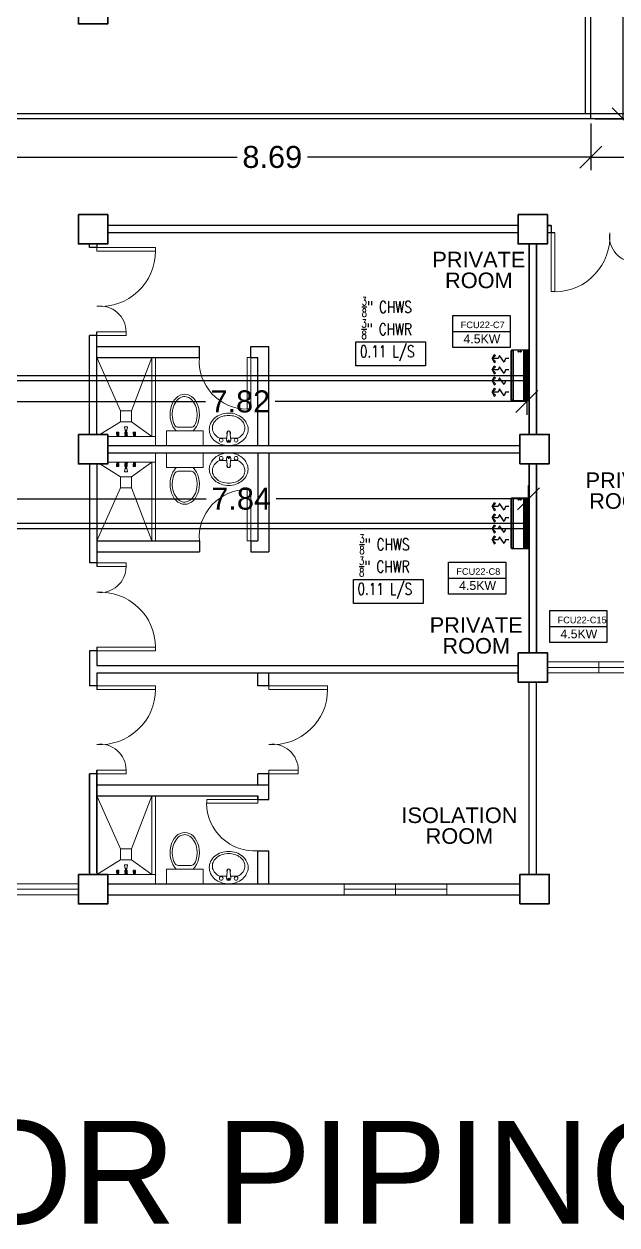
# Model space of a CAD drawing. Header units: millimetres. Extents: x 5 to 598, y 3 to 339.
# Drawn here: x 145.43 to 153.52, y 96.73 to 113.11 of the extents above; entities that cross this region are included whole.
import ezdxf

# ---------------------------------------------------------------- set-up
doc = ezdxf.new("R2010")
doc.units = ezdxf.units.MM
doc.header["$MEASUREMENT"] = 0
for name, color, linetype in [('AIR', 7, 'Continuous'), ('fcu line', 7, 'Continuous'), ('fcu return', 7, 'Continuous'), ('label', 7, 'Continuous'), ('Legends', 7, 'Continuous'), ('pipe label', 7, 'Continuous')]:
    doc.layers.add(name, color=color, linetype=linetype)
doc.styles.add('Arch-Dim', font='simplex.shx', dxfattribs={"width": 0.75})
doc.styles.get("Standard").update_dxf_attribs({"font": 'arial.ttf'})
doc.styles.add('SWISSLT175', font='swissl.ttf', dxfattribs={"height": 0.175})
doc.dimstyles.new('Copy of dimension', dxfattribs={"dimtxt": 0.3, "dimasz": 0.3, "dimexe": 0.18, "dimexo": 0.0625, "dimgap": 0.09, "dimtad": 0, "dimzin": 0, "dimdsep": 46, "dimtxsty": 'Standard', "dimblk": 'OBLIQUE', "dimcen": 0.09, "dimclrd": 256, "dimclre": 256, "dimclrt": 256, "dimadec": 0, "dimazin": 0, "dimtfac": 1, "dimtofl": 0, "dimtmove": 0, "dimatfit": 3, "dimldrblk": 'OBLIQUE', "dimfxl": 1, "dimtolj": 1, "dimtzin": 0, "dimarcsym": 0})

# ---------------------------------------------------------------- blocks, each defined once
blk = doc.blocks.new('CARRIER-S30-32 (FCD)')
at = {"layer": 'AIR'}
for p, q in [((0.825, -0.05), (-0.825, -0.05)), ((0.825, -0.075), (-0.825, -0.075)), ((0.825, -0.1), (-0.825, -0.1)), ((0.825, -0.125), (-0.825, -0.125)), ((0.825, -0.15), (-0.825, -0.15)), ((-0.6, -0.025), (-0.6, -0.175)), ((-0.4, -0.025), (-0.4, -0.175)), ((-0.2, -0.025), (-0.2, -0.175)), ((0, -0.025), (0, -0.175)), ((0.2, -0.025), (0.2, -0.175)), ((0.4, -0.025), (0.4, -0.175)), ((0.6, -0.025), (0.6, -0.175))]:
    blk.add_line(p, q, dxfattribs=at)
for points in [[(-0.8, -0.62), (0.8, -0.62, 0.414214), (0.85, -0.57), (0.85, 0), (-0.85, 0), (-0.85, -0.57, 0.414214)], [(-0.8, -0.595), (0.8, -0.595, 0.414214), (0.825, -0.57), (0.825, -0.525), (-0.825, -0.525), (-0.825, -0.57, 0.414214)]]:
    blk.add_lwpolyline(points, format="xyb", close=True, dxfattribs=at)
for points in [[(-0.825, -0.025), (0.825, -0.025), (0.825, -0.175), (-0.825, -0.175)], [(-0.664, -1.134), (-0.562, -1.239), (-0.697, -1.177)], [(-0.461, -1.134), (-0.562, -1.239), (-0.428, -1.177)], [(-0.289, -1.134), (-0.188, -1.239), (-0.322, -1.177)], [(-0.086, -1.134), (-0.188, -1.239), (-0.053, -1.177)], [(0.086, -1.134), (0.187, -1.239), (0.053, -1.177)], [(0.289, -1.134), (0.187, -1.239), (0.322, -1.177)], [(0.461, -1.134), (0.562, -1.239), (0.428, -1.177)], [(0.664, -1.134), (0.562, -1.239), (0.697, -1.177)]]:
    blk.add_lwpolyline(points, close=True, dxfattribs=at)
for points in [[(-0.562, -0.678), (-0.562, -0.794), (-0.44, -0.843), (-0.667, -0.996), (-0.562, -1.044), (-0.562, -1.239)], [(-0.188, -0.678), (-0.188, -0.794), (-0.065, -0.843), (-0.292, -0.996), (-0.188, -1.044), (-0.188, -1.239)], [(0.187, -0.678), (0.187, -0.794), (0.31, -0.843), (0.083, -0.996), (0.187, -1.044), (0.187, -1.239)], [(0.562, -0.678), (0.562, -0.794), (0.685, -0.843), (0.458, -0.996), (0.562, -1.044), (0.562, -1.239)]]:
    blk.add_lwpolyline(points, dxfattribs=at)
for centre in [(-0.8, -0.285), (-0.8, -0.36)]:
    blk.add_circle(centre, 0.0187, dxfattribs=at)
blk = doc.blocks.new('_Oblique')
at = {"color": 0, "linetype": 'ByBlock', "lineweight": -2}
blk.add_line((-0.5, -0.5), (0.5, 0.5), dxfattribs=at)
blk = doc.blocks.new('*D56')
at = {"layer": 'Defpoints', "color": 0, "transparency": 16777216}
for p in [(153.165, 111.814), (155.401, 111.814), (153.165, 111.294)]:
    blk.add_point(p, dxfattribs=at)
at = {"layer": 'Legends', "lineweight": -2, "transparency": 16777216}
for p, q in [((153.165, 111.751), (153.165, 111.114)), ((155.401, 111.751), (155.401, 111.114)), ((153.165, 111.294), (153.802, 111.294)), ((155.401, 111.294), (154.765, 111.294))]:
    blk.add_line(p, q, dxfattribs=at)
at = {"layer": 'Legends', "lineweight": -2, "transparency": 16777216, "xscale": 0.3, "yscale": 0.3, "zscale": 0.3, "rotation": 180}
blk.add_blockref('_Oblique', (153.165, 111.294), dxfattribs=at)
at = {"layer": 'Legends', "lineweight": -2, "transparency": 16777216, "xscale": 0.3, "yscale": 0.3, "zscale": 0.3}
blk.add_blockref('_Oblique', (155.401, 111.294), dxfattribs=at)
at = {"layer": 'Legends', "transparency": 16777216, "insert": (154.283, 111.294), "char_height": 0.3, "attachment_point": 5}
blk.add_mtext('\\A1;2.24', dxfattribs=at)
blk = doc.blocks.new('*D57')
at = {"layer": 'Defpoints', "color": 0, "transparency": 16777216}
for p in [(153.165, 116.673), (153.165, 111.814), (153.606, 111.814)]:
    blk.add_point(p, dxfattribs=at)
at = {"layer": 'Legends', "lineweight": -2, "transparency": 16777216}
for p, q in [((153.228, 116.673), (153.786, 116.673)), ((153.606, 116.673), (153.606, 114.729)), ((153.606, 111.814), (153.606, 113.758)), ((153.228, 111.814), (153.786, 111.814))]:
    blk.add_line(p, q, dxfattribs=at)
at = {"layer": 'Legends', "lineweight": -2, "transparency": 16777216, "xscale": 0.3, "yscale": 0.3, "zscale": 0.3}
for p, rotation in [((153.606, 116.673), 90), ((153.606, 111.814), 270)]:
    blk.add_blockref('_Oblique', p, dxfattribs=dict(at, rotation=rotation))
at = {"layer": 'Legends', "transparency": 16777216, "insert": (153.606, 114.243), "char_height": 0.3, "attachment_point": 5, "rotation": 90}
blk.add_mtext('\\A1;4.86', dxfattribs=at)
blk = doc.blocks.new('*D64')
at = {"layer": 'Defpoints', "color": 0, "transparency": 16777216}
for p in [(144.475, 111.814), (153.165, 111.814), (144.475, 111.294)]:
    blk.add_point(p, dxfattribs=at)
at = {"layer": 'Legends', "lineweight": -2, "transparency": 16777216}
for p, q in [((144.475, 111.751), (144.475, 111.114)), ((153.165, 111.751), (153.165, 111.114)), ((144.475, 111.294), (148.34, 111.294)), ((153.165, 111.294), (149.3, 111.294))]:
    blk.add_line(p, q, dxfattribs=at)
at = {"layer": 'Legends', "lineweight": -2, "transparency": 16777216, "xscale": 0.3, "yscale": 0.3, "zscale": 0.3, "rotation": 180}
blk.add_blockref('_Oblique', (144.475, 111.294), dxfattribs=at)
at = {"layer": 'Legends', "lineweight": -2, "transparency": 16777216, "xscale": 0.3, "yscale": 0.3, "zscale": 0.3}
blk.add_blockref('_Oblique', (153.165, 111.294), dxfattribs=at)
at = {"layer": 'Legends', "transparency": 16777216, "insert": (148.82, 111.294), "char_height": 0.3, "attachment_point": 5}
blk.add_mtext('\\A1;8.69', dxfattribs=at)
blk = doc.blocks.new('*D67')
at = {"layer": 'Defpoints', "color": 0, "transparency": 16777216}
for p in [(144.475, 108.317), (152.294, 108.317), (144.475, 107.96)]:
    blk.add_point(p, dxfattribs=at)
at = {"layer": 'Legends', "lineweight": -2, "transparency": 16777216}
for p, q in [((144.475, 108.255), (144.475, 107.78)), ((152.294, 108.255), (152.294, 107.78)), ((144.475, 107.96), (147.908, 107.96)), ((152.294, 107.96), (148.861, 107.96))]:
    blk.add_line(p, q, dxfattribs=at)
at = {"layer": 'Legends', "lineweight": -2, "transparency": 16777216, "xscale": 0.3, "yscale": 0.3, "zscale": 0.3, "rotation": 180}
blk.add_blockref('_Oblique', (144.475, 107.96), dxfattribs=at)
at = {"layer": 'Legends', "lineweight": -2, "transparency": 16777216, "xscale": 0.3, "yscale": 0.3, "zscale": 0.3}
blk.add_blockref('_Oblique', (152.294, 107.96), dxfattribs=at)
at = {"layer": 'Legends', "transparency": 16777216, "insert": (148.384, 107.96), "char_height": 0.3, "attachment_point": 5}
blk.add_mtext('\\A1;7.82', dxfattribs=at)
blk = doc.blocks.new('*D70')
at = {"layer": 'Defpoints', "color": 0, "transparency": 16777216}
for p in [(152.315, 106.634), (144.474, 106.3), (152.315, 106.3)]:
    blk.add_point(p, dxfattribs=at)
at = {"layer": 'Legends', "lineweight": -2, "transparency": 16777216}
for p, q in [((144.474, 106.362), (144.474, 106.814)), ((152.315, 106.362), (152.315, 106.814)), ((144.474, 106.634), (147.917, 106.634)), ((152.315, 106.634), (148.872, 106.634))]:
    blk.add_line(p, q, dxfattribs=at)
at = {"layer": 'Legends', "lineweight": -2, "transparency": 16777216, "xscale": 0.3, "yscale": 0.3, "zscale": 0.3, "rotation": 180}
blk.add_blockref('_Oblique', (144.474, 106.634), dxfattribs=at)
at = {"layer": 'Legends', "lineweight": -2, "transparency": 16777216, "xscale": 0.3, "yscale": 0.3, "zscale": 0.3}
blk.add_blockref('_Oblique', (152.315, 106.634), dxfattribs=at)
at = {"layer": 'Legends', "transparency": 16777216, "insert": (148.395, 106.634), "char_height": 0.3, "attachment_point": 5}
blk.add_mtext('\\A1;7.84', dxfattribs=at)

msp = doc.modelspace()

# ---------------------------------------------------------------- linework, layer by layer
at = {"color": 8, "linetype": 'ByBlock', "lineweight": 25}
for p, q in [((152.175, 110.359), (146.575, 110.359)), ((152.175, 110.259), (146.575, 110.259)), ((152.625, 110.359), (152.575, 110.359)), ((152.575, 110.359), (152.625, 110.359)), ((152.675, 110.259), (152.575, 110.259)), ((152.625, 110.359), (152.625, 110.259)), ((146.325, 110.059), (146.325, 110.109)), ((146.425, 110.109), (146.425, 110.059)), ((152.325, 107.511), (152.325, 110.109)), ((152.325, 110.109), (152.325, 107.511)), ((152.425, 107.511), (152.425, 110.109)), ((152.425, 110.109), (152.425, 107.511)), ((146.425, 110.059), (146.325, 110.059)), ((146.325, 107.509), (146.325, 108.859)), ((146.425, 108.859), (146.325, 108.859)), ((146.325, 107.509), (146.325, 108.859)), ((146.425, 107.509), (146.425, 108.909)), ((146.575, 107.359), (152.2, 107.359)), ((146.575, 107.259), (152.2, 107.259)), ((146.325, 107.109), (146.325, 105.759)), ((146.425, 107.109), (146.425, 105.709)), ((152.325, 104.534), (152.325, 107.111)), ((152.325, 107.111), (152.325, 104.534)), ((152.425, 104.534), (152.425, 107.111)), ((152.425, 107.111), (152.425, 104.534)), ((146.425, 105.759), (146.325, 105.759)), ((146.325, 104.559), (146.325, 104.309)), ((146.425, 104.559), (146.325, 104.559)), ((146.425, 104.609), (146.425, 104.359)), ((146.425, 104.359), (152.175, 104.359)), ((146.325, 104.309), (146.325, 104.084)), ((146.425, 104.259), (146.425, 104.034)), ((146.425, 104.259), (152.175, 104.259)), ((146.425, 104.084), (146.325, 104.084)), ((152.325, 101.511), (152.325, 104.134)), ((152.425, 101.511), (152.425, 104.134)), ((146.325, 102.884), (146.325, 101.509)), ((146.325, 101.534), (146.325, 102.884)), ((146.425, 102.884), (146.325, 102.884)), ((146.325, 101.534), (146.325, 102.884)), ((146.425, 102.934), (146.425, 101.509)), ((146.425, 101.534), (146.425, 102.934)), ((146.575, 101.384), (152.2, 101.384)), ((146.575, 101.234), (152.2, 101.234))]:
    msp.add_line(p, q, dxfattribs=at)
at = {"color": 8, "linetype": 'ByBlock', "lineweight": 25, "ltscale": 0.3}
for p, q in [((146.425, 108.709), (147.825, 108.709)), ((147.825, 108.559), (147.825, 108.709)), ((148.525, 108.709), (148.775, 108.709)), ((148.525, 108.559), (148.525, 108.709)), ((148.775, 107.359), (148.775, 108.709)), ((146.425, 108.559), (147.825, 108.559)), ((148.525, 108.559), (148.625, 108.559)), ((148.625, 107.359), (148.625, 108.559)), ((148.625, 107.259), (148.625, 106.059)), ((148.775, 107.259), (148.775, 105.909)), ((146.425, 106.059), (147.825, 106.059)), ((147.825, 106.059), (147.825, 105.909)), ((148.525, 106.059), (148.625, 106.059)), ((148.525, 106.059), (148.525, 105.909)), ((146.425, 105.909), (147.825, 105.909)), ((148.525, 105.909), (148.775, 105.909))]:
    msp.add_line(p, q, dxfattribs=at)
at = {"color": 8, "linetype": 'ByBlock', "lineweight": 9, "ltscale": 0.3}
for p, q in [((146.75, 107.834), (146.425, 108.559)), ((146.9, 107.834), (147.175, 108.559)), ((146.75, 107.684), (146.465, 107.509)), ((146.9, 107.684), (147.175, 107.484)), ((146.9, 106.934), (147.175, 107.134)), ((146.75, 106.934), (146.465, 107.109)), ((146.75, 106.784), (146.425, 106.059)), ((146.9, 106.784), (147.175, 106.059)), ((146.75, 101.859), (146.425, 102.584)), ((146.9, 101.859), (147.175, 102.584)), ((146.75, 101.709), (146.425, 101.509)), ((146.9, 101.709), (147.175, 101.509))]:
    msp.add_line(p, q, dxfattribs=at)
at = {"color": 8, "linetype": 'ByBlock', "lineweight": 9}
for p, q in [((146.425, 107.609), (146.425, 107.509)), ((146.325, 107.559), (146.325, 107.509)), ((146.575, 107.484), (147.225, 107.484)), ((146.575, 107.134), (147.225, 107.134)), ((152.575, 104.409), (155.325, 104.409)), ((153.975, 104.334), (152.575, 104.334)), ((153.275, 104.409), (153.275, 104.259)), ((152.575, 104.259), (155.425, 104.259)), ((146.175, 101.384), (143.475, 101.384)), ((146.575, 101.509), (147.225, 101.509)), ((149.8, 101.384), (149.8, 101.234)), ((150.5, 101.384), (150.5, 101.234)), ((151.2, 101.234), (151.2, 101.384)), ((143.475, 101.309), (146.175, 101.309)), ((143.475, 101.234), (146.175, 101.234)), ((151.2, 101.309), (149.8, 101.309))]:
    msp.add_line(p, q, dxfattribs=at)
at = {"color": 8, "lineweight": 9}
for p, q in [((146.812, 107.569), (146.804, 107.611)), ((146.844, 107.615), (146.805, 107.615)), ((146.837, 107.569), (146.846, 107.611)), ((147.534, 107.609), (147.715, 107.609)), ((146.698, 107.541), (146.694, 107.539)), ((146.694, 107.539), (146.728, 107.539)), ((146.694, 107.539), (146.694, 107.517)), ((146.694, 107.517), (146.697, 107.513)), ((146.694, 107.484), (146.697, 107.491)), ((146.694, 107.484), (146.728, 107.484)), ((146.694, 107.484), (146.728, 107.484)), ((146.694, 107.484), (146.694, 107.484)), ((146.697, 107.511), (146.697, 107.505)), ((146.697, 107.505), (146.698, 107.503)), ((146.697, 107.505), (146.725, 107.505)), ((146.697, 107.491), (146.725, 107.491)), ((146.698, 107.542), (146.724, 107.542)), ((146.698, 107.542), (146.698, 107.541)), ((146.698, 107.541), (146.724, 107.541)), ((146.698, 107.53), (146.698, 107.518)), ((146.698, 107.517), (146.705, 107.517)), ((146.698, 107.503), (146.724, 107.503)), ((146.7, 107.491), (146.7, 107.503)), ((146.705, 107.53), (146.705, 107.518)), ((146.717, 107.53), (146.717, 107.518)), ((146.724, 107.517), (146.717, 107.517)), ((146.722, 107.491), (146.722, 107.503)), ((146.724, 107.542), (146.724, 107.541)), ((146.724, 107.541), (146.728, 107.539)), ((146.724, 107.53), (146.724, 107.518)), ((146.725, 107.505), (146.724, 107.503)), ((146.725, 107.511), (146.725, 107.505)), ((146.728, 107.484), (146.725, 107.491)), ((146.728, 107.517), (146.726, 107.513)), ((146.728, 107.539), (146.728, 107.517)), ((146.728, 107.484), (146.728, 107.484)), ((146.807, 107.489), (146.796, 107.484)), ((146.796, 107.484), (146.854, 107.484)), ((146.842, 107.499), (146.807, 107.499)), ((146.807, 107.499), (146.807, 107.489)), ((146.842, 107.489), (146.807, 107.489)), ((146.807, 107.489), (146.842, 107.489)), ((146.812, 107.541), (146.808, 107.539)), ((146.808, 107.539), (146.817, 107.539)), ((146.808, 107.539), (146.808, 107.517)), ((146.808, 107.517), (146.81, 107.513)), ((146.811, 107.517), (146.817, 107.517)), ((146.811, 107.511), (146.811, 107.505)), ((146.811, 107.505), (146.817, 107.505)), ((146.811, 107.505), (146.811, 107.503)), ((146.811, 107.503), (146.817, 107.503)), ((146.812, 107.561), (146.812, 107.569)), ((146.812, 107.569), (146.837, 107.569)), ((146.812, 107.569), (146.837, 107.569)), ((146.837, 107.561), (146.812, 107.561)), ((146.812, 107.542), (146.817, 107.542)), ((146.812, 107.542), (146.812, 107.541)), ((146.812, 107.541), (146.817, 107.541)), ((146.812, 107.53), (146.812, 107.518)), ((146.813, 107.499), (146.813, 107.503)), ((146.817, 107.561), (146.817, 107.499)), ((146.817, 107.499), (146.832, 107.499)), ((146.832, 107.499), (146.832, 107.561)), ((146.832, 107.542), (146.838, 107.542)), ((146.832, 107.541), (146.838, 107.541)), ((146.832, 107.539), (146.841, 107.539)), ((146.838, 107.517), (146.832, 107.517)), ((146.832, 107.505), (146.839, 107.505)), ((146.832, 107.503), (146.838, 107.503)), ((146.836, 107.499), (146.836, 107.503)), ((146.837, 107.569), (146.837, 107.561)), ((146.838, 107.542), (146.838, 107.541)), ((146.838, 107.541), (146.841, 107.539)), ((146.838, 107.53), (146.838, 107.518)), ((146.839, 107.505), (146.838, 107.503)), ((146.841, 107.517), (146.839, 107.513)), ((146.839, 107.511), (146.839, 107.505)), ((146.841, 107.539), (146.841, 107.517)), ((146.842, 107.489), (146.842, 107.499)), ((146.854, 107.484), (146.842, 107.489)), ((146.921, 107.484), (146.925, 107.491)), ((146.921, 107.484), (146.921, 107.484)), ((146.921, 107.484), (146.955, 107.484)), ((146.921, 107.484), (146.955, 107.484)), ((146.925, 107.541), (146.922, 107.539)), ((146.922, 107.539), (146.922, 107.517)), ((146.922, 107.539), (146.955, 107.539)), ((146.922, 107.517), (146.924, 107.513)), ((146.924, 107.511), (146.924, 107.505)), ((146.924, 107.505), (146.952, 107.505)), ((146.924, 107.505), (146.925, 107.503)), ((146.925, 107.542), (146.925, 107.541)), ((146.925, 107.542), (146.951, 107.542)), ((146.925, 107.541), (146.951, 107.541)), ((146.925, 107.53), (146.925, 107.518)), ((146.925, 107.517), (146.932, 107.517)), ((146.925, 107.503), (146.952, 107.503)), ((146.925, 107.491), (146.952, 107.491)), ((146.927, 107.491), (146.927, 107.503)), ((146.932, 107.53), (146.932, 107.518)), ((146.944, 107.53), (146.944, 107.518)), ((146.952, 107.517), (146.944, 107.517)), ((146.95, 107.491), (146.95, 107.503)), ((146.951, 107.542), (146.951, 107.541)), ((146.951, 107.541), (146.955, 107.539)), ((146.951, 107.53), (146.951, 107.518)), ((146.952, 107.511), (146.952, 107.505)), ((146.952, 107.505), (146.952, 107.503)), ((146.955, 107.484), (146.952, 107.491)), ((146.955, 107.517), (146.953, 107.513)), ((146.955, 107.539), (146.955, 107.517)), ((146.955, 107.484), (146.955, 107.484)), ((147.375, 107.359), (147.375, 107.559)), ((147.375, 107.559), (147.875, 107.559)), ((147.875, 107.559), (147.875, 107.359)), ((148.21, 107.556), (148.197, 107.435)), ((148.239, 107.556), (148.253, 107.435)), ((147.875, 107.359), (147.375, 107.359)), ((146.694, 107.134), (146.728, 107.134)), ((146.694, 107.133), (146.694, 107.134)), ((146.694, 107.133), (146.728, 107.133)), ((146.694, 107.133), (146.697, 107.126)), ((146.697, 107.126), (146.725, 107.126)), ((146.697, 107.112), (146.698, 107.114)), ((146.698, 107.114), (146.724, 107.114)), ((146.7, 107.126), (146.7, 107.114)), ((146.722, 107.126), (146.722, 107.114)), ((146.725, 107.112), (146.724, 107.114)), ((146.728, 107.133), (146.725, 107.126)), ((146.728, 107.133), (146.728, 107.134)), ((146.807, 107.128), (146.796, 107.134)), ((146.796, 107.134), (146.854, 107.134)), ((146.842, 107.128), (146.807, 107.128)), ((146.807, 107.118), (146.807, 107.128)), ((146.807, 107.128), (146.842, 107.128)), ((146.842, 107.118), (146.807, 107.118)), ((146.811, 107.114), (146.817, 107.114)), ((146.811, 107.112), (146.811, 107.114)), ((146.813, 107.118), (146.813, 107.114)), ((146.817, 107.056), (146.817, 107.118)), ((146.817, 107.118), (146.832, 107.118)), ((146.832, 107.118), (146.832, 107.056)), ((146.832, 107.114), (146.838, 107.114)), ((146.836, 107.118), (146.836, 107.114)), ((146.839, 107.112), (146.838, 107.114)), ((146.854, 107.134), (146.842, 107.128)), ((146.842, 107.128), (146.842, 107.118)), ((146.921, 107.133), (146.921, 107.134)), ((146.921, 107.134), (146.955, 107.134)), ((146.921, 107.133), (146.925, 107.126)), ((146.921, 107.133), (146.955, 107.133)), ((146.924, 107.112), (146.925, 107.114)), ((146.925, 107.126), (146.952, 107.126)), ((146.925, 107.114), (146.952, 107.114)), ((146.927, 107.126), (146.927, 107.114)), ((146.95, 107.126), (146.95, 107.114)), ((146.955, 107.133), (146.952, 107.126)), ((146.952, 107.112), (146.952, 107.114)), ((146.955, 107.133), (146.955, 107.134)), ((147.375, 107.259), (147.375, 107.059)), ((147.875, 107.259), (147.375, 107.259)), ((147.875, 107.059), (147.875, 107.259)), ((148.21, 107.061), (148.197, 107.182)), ((148.239, 107.061), (148.253, 107.182)), ((146.694, 107.1), (146.697, 107.104)), ((146.694, 107.078), (146.694, 107.1)), ((146.694, 107.078), (146.728, 107.078)), ((146.698, 107.076), (146.694, 107.078)), ((146.697, 107.112), (146.725, 107.112)), ((146.697, 107.106), (146.697, 107.112)), ((146.698, 107.1), (146.705, 107.1)), ((146.698, 107.087), (146.698, 107.099)), ((146.698, 107.076), (146.724, 107.076)), ((146.698, 107.075), (146.698, 107.076)), ((146.698, 107.075), (146.724, 107.075)), ((146.705, 107.087), (146.705, 107.099)), ((146.724, 107.1), (146.717, 107.1)), ((146.717, 107.087), (146.717, 107.099)), ((146.724, 107.087), (146.724, 107.099)), ((146.724, 107.076), (146.728, 107.078)), ((146.724, 107.075), (146.724, 107.076)), ((146.725, 107.106), (146.725, 107.112)), ((146.728, 107.1), (146.726, 107.104)), ((146.728, 107.078), (146.728, 107.1)), ((146.812, 107.048), (146.804, 107.006)), ((146.844, 107.002), (146.805, 107.002)), ((146.808, 107.1), (146.81, 107.104)), ((146.808, 107.078), (146.808, 107.1)), ((146.808, 107.078), (146.817, 107.078)), ((146.812, 107.076), (146.808, 107.078)), ((146.811, 107.112), (146.817, 107.112)), ((146.811, 107.106), (146.811, 107.112)), ((146.811, 107.1), (146.817, 107.1)), ((146.812, 107.087), (146.812, 107.099)), ((146.812, 107.076), (146.817, 107.076)), ((146.812, 107.075), (146.812, 107.076)), ((146.812, 107.075), (146.817, 107.075)), ((146.812, 107.056), (146.812, 107.048)), ((146.837, 107.056), (146.812, 107.056)), ((146.812, 107.048), (146.837, 107.048)), ((146.812, 107.048), (146.837, 107.048)), ((146.832, 107.112), (146.839, 107.112)), ((146.838, 107.1), (146.832, 107.1)), ((146.832, 107.078), (146.841, 107.078)), ((146.832, 107.076), (146.838, 107.076)), ((146.832, 107.075), (146.838, 107.075)), ((146.837, 107.048), (146.837, 107.056)), ((146.837, 107.048), (146.846, 107.006)), ((146.838, 107.087), (146.838, 107.099)), ((146.838, 107.076), (146.841, 107.078)), ((146.838, 107.075), (146.838, 107.076)), ((146.839, 107.106), (146.839, 107.112)), ((146.841, 107.1), (146.839, 107.104)), ((146.841, 107.078), (146.841, 107.1)), ((146.922, 107.1), (146.924, 107.104)), ((146.922, 107.078), (146.922, 107.1)), ((146.925, 107.076), (146.922, 107.078)), ((146.922, 107.078), (146.955, 107.078)), ((146.924, 107.106), (146.924, 107.112)), ((146.924, 107.112), (146.952, 107.112)), ((146.925, 107.1), (146.932, 107.1)), ((146.925, 107.087), (146.925, 107.099)), ((146.925, 107.075), (146.925, 107.076)), ((146.925, 107.076), (146.951, 107.076)), ((146.925, 107.075), (146.951, 107.075)), ((146.932, 107.087), (146.932, 107.099)), ((146.952, 107.1), (146.944, 107.1)), ((146.944, 107.087), (146.944, 107.099)), ((146.951, 107.087), (146.951, 107.099)), ((146.951, 107.076), (146.955, 107.078)), ((146.951, 107.075), (146.951, 107.076)), ((146.952, 107.106), (146.952, 107.112)), ((146.955, 107.1), (146.953, 107.104)), ((146.955, 107.078), (146.955, 107.1)), ((147.375, 107.059), (147.875, 107.059)), ((147.534, 107.009), (147.715, 107.009)), ((146.698, 101.566), (146.694, 101.564)), ((146.694, 101.564), (146.728, 101.564)), ((146.694, 101.564), (146.694, 101.542)), ((146.698, 101.567), (146.724, 101.567)), ((146.698, 101.567), (146.698, 101.566)), ((146.698, 101.566), (146.724, 101.566)), ((146.698, 101.555), (146.698, 101.543)), ((146.705, 101.555), (146.705, 101.543)), ((146.717, 101.555), (146.717, 101.543)), ((146.724, 101.567), (146.724, 101.566)), ((146.724, 101.566), (146.728, 101.564)), ((146.724, 101.555), (146.724, 101.543)), ((146.728, 101.564), (146.728, 101.542)), ((146.812, 101.594), (146.804, 101.636)), ((146.844, 101.64), (146.805, 101.64)), ((146.812, 101.566), (146.808, 101.564)), ((146.808, 101.564), (146.817, 101.564)), ((146.808, 101.564), (146.808, 101.542)), ((146.812, 101.586), (146.812, 101.594)), ((146.812, 101.594), (146.837, 101.594)), ((146.812, 101.594), (146.837, 101.594)), ((146.837, 101.586), (146.812, 101.586)), ((146.812, 101.567), (146.817, 101.567)), ((146.812, 101.567), (146.812, 101.566)), ((146.812, 101.566), (146.817, 101.566)), ((146.812, 101.555), (146.812, 101.543)), ((146.817, 101.586), (146.817, 101.524)), ((146.832, 101.524), (146.832, 101.586)), ((146.832, 101.567), (146.838, 101.567)), ((146.832, 101.566), (146.838, 101.566)), ((146.832, 101.564), (146.841, 101.564)), ((146.837, 101.594), (146.846, 101.636)), ((146.837, 101.594), (146.837, 101.586)), ((146.838, 101.567), (146.838, 101.566)), ((146.838, 101.566), (146.841, 101.564)), ((146.838, 101.555), (146.838, 101.543)), ((146.841, 101.564), (146.841, 101.542)), ((146.925, 101.566), (146.922, 101.564)), ((146.922, 101.564), (146.922, 101.542)), ((146.922, 101.564), (146.955, 101.564)), ((146.925, 101.567), (146.925, 101.566)), ((146.925, 101.567), (146.951, 101.567)), ((146.925, 101.566), (146.951, 101.566)), ((146.925, 101.555), (146.925, 101.543)), ((146.932, 101.555), (146.932, 101.543)), ((146.944, 101.555), (146.944, 101.543)), ((146.951, 101.567), (146.951, 101.566)), ((146.951, 101.566), (146.955, 101.564)), ((146.951, 101.555), (146.951, 101.543)), ((146.955, 101.564), (146.955, 101.542)), ((147.375, 101.384), (147.375, 101.584)), ((147.375, 101.584), (147.875, 101.584)), ((147.534, 101.634), (147.715, 101.634)), ((147.875, 101.584), (147.875, 101.384)), ((148.21, 101.581), (148.197, 101.46)), ((148.239, 101.581), (148.253, 101.46)), ((146.694, 101.542), (146.697, 101.538)), ((146.694, 101.509), (146.697, 101.516)), ((146.694, 101.509), (146.728, 101.509)), ((146.694, 101.509), (146.728, 101.509)), ((146.694, 101.509), (146.694, 101.509)), ((146.697, 101.536), (146.697, 101.53)), ((146.697, 101.53), (146.698, 101.528)), ((146.697, 101.53), (146.725, 101.53)), ((146.697, 101.516), (146.725, 101.516)), ((146.698, 101.542), (146.705, 101.542)), ((146.698, 101.528), (146.724, 101.528)), ((146.7, 101.516), (146.7, 101.528)), ((146.724, 101.542), (146.717, 101.542)), ((146.722, 101.516), (146.722, 101.528)), ((146.725, 101.53), (146.724, 101.528)), ((146.725, 101.536), (146.725, 101.53)), ((146.728, 101.509), (146.725, 101.516)), ((146.728, 101.542), (146.726, 101.538)), ((146.728, 101.509), (146.728, 101.509)), ((146.807, 101.514), (146.796, 101.509)), ((146.796, 101.509), (146.854, 101.509)), ((146.842, 101.524), (146.807, 101.524)), ((146.807, 101.524), (146.807, 101.514)), ((146.842, 101.514), (146.807, 101.514)), ((146.807, 101.514), (146.842, 101.514)), ((146.808, 101.542), (146.81, 101.538)), ((146.811, 101.542), (146.817, 101.542)), ((146.811, 101.536), (146.811, 101.53)), ((146.811, 101.53), (146.817, 101.53)), ((146.811, 101.53), (146.811, 101.528)), ((146.811, 101.528), (146.817, 101.528)), ((146.813, 101.524), (146.813, 101.528)), ((146.817, 101.524), (146.832, 101.524)), ((146.838, 101.542), (146.832, 101.542)), ((146.832, 101.53), (146.839, 101.53)), ((146.832, 101.528), (146.838, 101.528)), ((146.836, 101.524), (146.836, 101.528)), ((146.839, 101.53), (146.838, 101.528)), ((146.841, 101.542), (146.839, 101.538)), ((146.839, 101.536), (146.839, 101.53)), ((146.842, 101.514), (146.842, 101.524)), ((146.854, 101.509), (146.842, 101.514)), ((146.921, 101.509), (146.925, 101.516)), ((146.921, 101.509), (146.921, 101.509)), ((146.921, 101.509), (146.955, 101.509)), ((146.921, 101.509), (146.955, 101.509)), ((146.922, 101.542), (146.924, 101.538)), ((146.924, 101.536), (146.924, 101.53)), ((146.924, 101.53), (146.952, 101.53)), ((146.924, 101.53), (146.925, 101.528)), ((146.925, 101.542), (146.932, 101.542)), ((146.925, 101.528), (146.952, 101.528)), ((146.925, 101.516), (146.952, 101.516)), ((146.927, 101.516), (146.927, 101.528)), ((146.952, 101.542), (146.944, 101.542)), ((146.95, 101.516), (146.95, 101.528)), ((146.952, 101.536), (146.952, 101.53)), ((146.952, 101.53), (146.952, 101.528)), ((146.955, 101.509), (146.952, 101.516)), ((146.955, 101.542), (146.953, 101.538)), ((146.955, 101.509), (146.955, 101.509)), ((147.875, 101.384), (147.375, 101.384))]:
    msp.add_line(p, q, dxfattribs=at)
at = {"color": 8, "linetype": 'Continuous', "lineweight": 25}
for p, q in [((148.625, 104.084), (148.625, 104.259)), ((148.775, 104.084), (148.775, 104.259)), ((148.775, 104.084), (148.625, 104.084)), ((148.625, 102.734), (148.625, 102.884)), ((148.775, 102.884), (148.625, 102.884)), ((148.775, 102.734), (148.775, 102.884)), ((148.625, 102.584), (148.625, 102.534)), ((148.625, 102.534), (148.775, 102.534)), ((148.625, 101.834), (148.775, 101.834))]:
    msp.add_line(p, q, dxfattribs=at)
at = {"color": 8, "lineweight": 25, "ltscale": 0.3}
for p, q in [((146.425, 102.734), (148.775, 102.734)), ((148.525, 102.734), (148.775, 102.734)), ((148.775, 102.534), (148.775, 102.734)), ((146.425, 102.584), (148.625, 102.584)), ((148.525, 102.584), (148.625, 102.584)), ((148.625, 102.534), (148.625, 102.584)), ((148.625, 101.384), (148.625, 101.834)), ((148.775, 101.384), (148.775, 101.834))]:
    msp.add_line(p, q, dxfattribs=at)
at = {"color": 8, "linetype": 'ByBlock', "lineweight": 35}
for points in [[(146.175, 113.509), (146.575, 113.509), (146.575, 113.109), (146.175, 113.109)], [(146.175, 110.509), (146.575, 110.509), (146.575, 110.109), (146.175, 110.109)], [(152.175, 110.509), (152.575, 110.509), (152.575, 110.109), (152.175, 110.109)], [(146.175, 107.509), (146.575, 107.509), (146.575, 107.109), (146.175, 107.109)], [(152.2, 107.511), (152.6, 107.511), (152.6, 107.111), (152.2, 107.111)], [(152.175, 104.534), (152.575, 104.534), (152.575, 104.134), (152.175, 104.134)], [(146.175, 101.509), (146.575, 101.509), (146.575, 101.109), (146.175, 101.109)], [(152.2, 101.511), (152.6, 101.511), (152.6, 101.111), (152.2, 101.111)]]:
    msp.add_lwpolyline(points, close=True, dxfattribs=at)
at = {"color": 8, "lineweight": 13, "ltscale": 0.03}
for points in [[(152.675, 110.259), (152.625, 110.259), (152.625, 109.459), (152.675, 109.459)], [(146.425, 110.009), (146.425, 110.059), (147.225, 110.059), (147.225, 110.009)], [(146.425, 108.859), (146.425, 108.909), (146.825, 108.909), (146.825, 108.859)], [(148.525, 108.559), (148.475, 108.559), (148.475, 107.859), (148.525, 107.859)], [(148.525, 106.059), (148.475, 106.059), (148.475, 106.759), (148.525, 106.759)], [(146.425, 105.759), (146.425, 105.709), (146.825, 105.709), (146.825, 105.759)], [(146.425, 104.609), (146.425, 104.559), (147.225, 104.559), (147.225, 104.609)], [(146.425, 104.034), (146.425, 104.084), (147.225, 104.084), (147.225, 104.034)], [(148.775, 104.034), (148.775, 104.084), (149.575, 104.084), (149.575, 104.034)], [(146.425, 102.884), (146.425, 102.934), (146.825, 102.934), (146.825, 102.884)], [(148.775, 102.884), (148.775, 102.934), (149.175, 102.934), (149.175, 102.884)], [(148.625, 102.534), (148.625, 102.484), (147.925, 102.484), (147.925, 102.534)]]:
    msp.add_lwpolyline(points, close=True, dxfattribs=at)
at = {"color": 8, "linetype": 'ByBlock', "lineweight": 9, "ltscale": 0.3}
for points in [[(147.175, 107.484), (147.175, 108.559), (147.225, 108.559), (147.225, 107.359), (147.225, 107.359)], [(147.175, 107.134), (147.175, 106.059), (147.225, 106.059), (147.225, 107.259), (147.225, 107.259)], [(147.175, 101.509), (147.175, 102.584), (147.225, 102.584), (147.225, 101.384), (147.225, 101.384)]]:
    msp.add_lwpolyline(points, dxfattribs=at)
at = {"color": 8, "linetype": 'ByBlock', "lineweight": 9, "ltscale": 0.03}
for points in [[(146.9, 107.684), (146.75, 107.684), (146.75, 107.834), (146.9, 107.834)], [(146.9, 106.934), (146.75, 106.934), (146.75, 106.784), (146.9, 106.784)], [(146.9, 101.709), (146.75, 101.709), (146.75, 101.859), (146.9, 101.859)]]:
    msp.add_lwpolyline(points, close=True, dxfattribs=at)
at = {"color": 8, "lineweight": 9}
for points in [[(147.96, 107.58, -0.11576), (147.979, 107.662, -0.104047), (148.037, 107.736, -0.090875), (148.121, 107.783, -0.083344), (148.225, 107.801, -0.083344), (148.328, 107.783, -0.090875), (148.412, 107.736, -0.104047), (148.47, 107.662, -0.11576), (148.49, 107.58, -0.11576), (148.47, 107.497, -0.104047), (148.412, 107.423, -0.090875), (148.328, 107.376, -0.083344), (148.225, 107.359, -0.083344), (148.121, 107.376, -0.090875), (148.037, 107.423, -0.104047), (147.979, 107.497, -0.11576)], [(147.96, 101.605, -0.11576), (147.979, 101.687, -0.104047), (148.037, 101.761, -0.090875), (148.121, 101.808, -0.083344), (148.225, 101.826, -0.083344), (148.328, 101.808, -0.090875), (148.412, 101.761, -0.104047), (148.47, 101.687, -0.11576), (148.49, 101.605, -0.11576), (148.47, 101.522, -0.104047), (148.412, 101.448, -0.090875), (148.328, 101.401, -0.083344), (148.225, 101.384, -0.083344), (148.121, 101.401, -0.090875), (148.037, 101.448, -0.104047), (147.979, 101.522, -0.11576)]]:
    msp.add_lwpolyline(points, format="xyb", close=True, dxfattribs=at)
for points in [[(148.002, 107.601, -0.124838), (148.018, 107.663, -0.105788), (148.067, 107.721, -0.086697), (148.137, 107.757, -0.076776), (148.225, 107.771, -0.076776), (148.312, 107.757, -0.086697), (148.382, 107.721, -0.105788), (148.431, 107.663, -0.124838), (148.447, 107.601, -0.124838), (148.431, 107.538, -0.105788), (148.382, 107.48, -0.040067), (148.351, 107.461), (148.249, 107.461, -0.040067)], [(148.2, 107.461), (148.098, 107.461, -0.040067), (148.067, 107.48, -0.105788), (148.018, 107.538, -0.124838), (148.002, 107.601, -0.124838)], [(148.002, 107.017, 0.124838), (148.018, 106.954, 0.105788), (148.067, 106.896, 0.086697), (148.137, 106.86, 0.076776), (148.225, 106.847, 0.076776), (148.312, 106.86, 0.086697), (148.382, 106.896, 0.105788), (148.431, 106.954, 0.124838), (148.447, 107.017, 0.124838), (148.431, 107.079, 0.105788), (148.382, 107.137, 0.040067), (148.351, 107.157), (148.249, 107.157, 0.040067)], [(148.2, 107.157), (148.098, 107.157, 0.040067), (148.067, 107.137, 0.105788), (148.018, 107.079, 0.124838), (148.002, 107.017, 0.124838)], [(148.002, 101.626, -0.124838), (148.018, 101.688, -0.105788), (148.067, 101.746, -0.086697), (148.137, 101.782, -0.076776), (148.225, 101.796, -0.076776), (148.312, 101.782, -0.086697), (148.382, 101.746, -0.105788), (148.431, 101.688, -0.124838), (148.447, 101.626, -0.124838), (148.431, 101.563, -0.105788), (148.382, 101.505, -0.040067), (148.351, 101.486), (148.249, 101.486, -0.040067)], [(148.2, 101.486), (148.098, 101.486, -0.040067), (148.067, 101.505, -0.105788), (148.018, 101.563, -0.124838), (148.002, 101.626, -0.124838)]]:
    msp.add_lwpolyline(points, format="xyb", dxfattribs=at)
msp.add_lwpolyline([(149.8, 101.384), (151.2, 101.384), (151.2, 101.234), (149.8, 101.234)], close=True, dxfattribs=at)
for centre, radius in [((148.123, 107.432), 0.0255), ((148.326, 107.432), 0.0255), ((148.225, 107.425), 0.0095), ((148.123, 107.186), 0.0255), ((148.225, 107.192), 0.0095), ((148.326, 107.186), 0.0255), ((148.123, 101.457), 0.0255), ((148.225, 101.45), 0.0095), ((148.326, 101.457), 0.0255)]:
    msp.add_circle(centre, radius, dxfattribs=at)
at = {"color": 8, "lineweight": 13, "ltscale": 0.03}
for centre, radius, start, end in [((152.675, 110.21), 0.752, 270, 3.6952), ((153.775, 110.212), 0.353, 172.3719, 270), ((146.473, 110.009), 0.752, 266.3048, 0), ((146.472, 108.909), 0.353, 0, 97.6281), ((148.475, 108.51), 0.652, 175.7578, 270), ((148.475, 106.107), 0.652, 90, 184.2422), ((146.472, 105.709), 0.353, 262.3719, 0), ((146.473, 104.609), 0.752, 0, 93.6952), ((146.473, 104.034), 0.752, 266.3048, 0), ((148.823, 104.034), 0.752, 266.3048, 0), ((146.472, 102.934), 0.353, 0, 97.6281), ((148.822, 102.934), 0.353, 0, 97.6281), ((148.576, 102.484), 0.652, 180, 274.2422)]:
    msp.add_arc(centre, radius, start, end, dxfattribs=at)
at = {"color": 8, "lineweight": 9}
for centre, radius, start, end in [((147.534, 107.659), 0.05, 208.1501, 270), ((147.715, 107.659), 0.05, 270, 331.9916), ((148.225, 107.534), 0.025, 126.3068, 221.2022), ((148.225, 107.463), 0.0948, 81.2026, 98.7974), ((148.225, 107.534), 0.025, 71.3793, 108.6207), ((148.225, 107.534), 0.025, 318.7978, 53.6932), ((148.225, 107.432), 0.028, 173.7545, 6.2455), ((148.145, 107.038), 0.185, 153.5873, 180), ((148.184, 107.018), 0.228, 129.8268, 153.5873), ((148.208, 106.989), 0.267, 109.0569, 129.8268), ((148.225, 106.942), 0.317, 90, 109.0569), ((148.225, 107.186), 0.028, 353.7545, 186.2455), ((148.225, 106.942), 0.317, 70.9431, 90), ((148.241, 106.989), 0.267, 50.1732, 70.9431), ((148.266, 107.018), 0.228, 26.4127, 50.1732), ((148.304, 107.038), 0.185, 0, 26.4127), ((147.534, 106.959), 0.05, 90, 151.8499), ((147.715, 106.959), 0.05, 28.0084, 90), ((148.145, 107.038), 0.185, 180, 206.4127), ((148.184, 107.057), 0.228, 206.4127, 230.1732), ((148.225, 107.084), 0.025, 138.7978, 233.6932), ((148.225, 107.154), 0.0948, 261.2026, 278.7974), ((148.225, 107.084), 0.025, 251.3793, 288.6207), ((148.225, 107.084), 0.025, 306.3068, 41.2022), ((148.266, 107.057), 0.228, 309.8268, 333.5873), ((148.304, 107.038), 0.185, 333.5873, 0), ((148.208, 107.087), 0.267, 230.1732, 250.9431), ((148.225, 107.133), 0.317, 250.9431, 270), ((148.225, 107.133), 0.317, 270, 289.0569), ((148.241, 107.087), 0.267, 289.0569, 309.8268), ((147.534, 101.684), 0.05, 208.1501, 270), ((147.715, 101.684), 0.05, 270, 331.9916), ((148.225, 101.559), 0.025, 126.3068, 221.2022), ((148.225, 101.488), 0.0948, 81.2026, 98.7974), ((148.225, 101.559), 0.025, 71.3793, 108.6207), ((148.225, 101.559), 0.025, 318.7978, 53.6932), ((148.225, 101.457), 0.028, 173.7545, 6.2455)]:
    msp.add_arc(centre, radius, start, end, dxfattribs=at)
at = {"color": 8, "lineweight": 9, "extrusion": (0, 0, -1)}
for centre in [(147.625, 107.784), (147.625, 101.809)]:
    msp.add_ellipse(centre, major_axis=(0, -0.275), ratio=0.727273, start_param=0.612555, end_param=5.670631, dxfattribs=at)
at = {"color": 8, "lineweight": 9}
for centre, major_axis, ratio, start_param, end_param in [((146.807, 107.612), (-0.00268, 0.00268), 1, -0.216453, 1.153609), ((146.685, 107.088), (0.00896, 0.00896), 1, -1.559299, -0.848214), ((146.683, 107.093), (0.0118, 0.0118), 1, -0.264769, -0.132543), ((146.693, 107.106), (0.00268, -0.00268), 1, 0.291344, 0.785286), ((146.694, 107.099), (0.00268, 0.00268), 1, -0.785511, -0.157871), ((146.709, 107.099), (0.00268, -0.00268), 1, 3.299239, 3.926878), ((146.715, 107.088), (0.00738, -0.00738), 1, 4.000472, 4.78527), ((146.716, 107.094), (0.00887, 0.00887), 1, 1.36743, 1.728443), ((146.711, 107.101), (0.00268, 0.00268), 1, 0.203142, 1.36743), ((146.711, 107.083), (0.00268, -0.00268), 1, 4.78527, 6.21008), ((146.706, 107.094), (0.00887, -0.00887), 1, 1.412925, 1.773938), ((146.707, 107.088), (0.00738, 0.00738), 1, 4.639283, 5.424081), ((146.713, 107.099), (0.00268, -0.00268), 1, 0.785286, 1.412925), ((146.728, 107.099), (0.00268, -0.00268), 1, 3.299239, 3.926878), ((146.737, 107.088), (0.00896, -0.00896), 1, 3.989582, 4.700667), ((146.729, 107.106), (0.00268, -0.00268), 1, 3.926878, 4.42082), ((146.739, 107.093), (0.0118, 0.0118), 1, 1.703115, 1.83534), ((146.799, 107.088), (0.00896, -0.00896), 1, 0.011497, 0.722582), ((146.807, 107.106), (0.00268, 0.00268), 1, -1.279452, -0.785511), ((146.796, 107.093), (0.0118, -0.0118), 1, 1.306028, 1.438253), ((146.808, 107.099), (0.00268, 0.00268), 1, -0.785511, -0.157871), ((146.853, 107.093), (0.0118, -0.0118), 1, 3.273911, 3.406137), ((146.842, 107.099), (0.00268, -0.00268), 1, 3.299239, 3.926878), ((146.85, 107.088), (0.00896, 0.00896), 1, 2.418785, 3.129871), ((146.842, 107.106), (0.00268, -0.00268), 1, 3.926878, 4.42082), ((146.842, 107.005), (0.00268, -0.00268), 1, 6.066508, 7.43657), ((146.913, 107.088), (0.00896, 0.00896), 1, -1.559299, -0.848214), ((146.91, 107.093), (0.0118, 0.0118), 1, -0.264769, -0.132543), ((146.921, 107.106), (0.00268, 0.00268), 1, -1.279452, -0.785511), ((146.921, 107.099), (0.00268, -0.00268), 1, 0.785286, 1.412925), ((146.936, 107.099), (0.00268, -0.00268), 1, 3.299239, 3.926878), ((146.943, 107.088), (0.00738, -0.00738), 1, 4.000472, 4.78527), ((146.943, 107.094), (0.00887, -0.00887), 1, 2.938226, 3.299239), ((146.938, 107.101), (0.00268, 0.00268), 1, 0.203142, 1.36743), ((146.938, 107.083), (0.00268, 0.00268), 1, 3.214474, 4.639283), ((146.933, 107.094), (0.00887, 0.00887), 1, -0.157871, 0.203142), ((146.934, 107.088), (0.00738, -0.00738), 1, 6.21008, 6.994878), ((146.941, 107.099), (0.00268, -0.00268), 1, 0.785286, 1.412925), ((146.955, 107.099), (0.00268, 0.00268), 1, 1.728443, 2.356082), ((146.964, 107.088), (0.00896, 0.00896), 1, 2.418785, 3.129871), ((146.956, 107.106), (0.00268, 0.00268), 1, 2.356082, 2.850023), ((146.967, 107.093), (0.0118, 0.0118), 1, 1.703115, 1.83534), ((147.625, 106.834), (0, 0.275), 0.727273, 0.612555, 5.670631), ((146.807, 101.637), (-0.00268, 0.00268), 1, -0.216453, 1.153609)]:
    msp.add_ellipse(centre, major_axis=major_axis, ratio=ratio, start_param=start_param, end_param=end_param, dxfattribs=at)
at = {"color": 8, "lineweight": 9, "extrusion": (4.99074e-41, 2.88216e-41, -1)}
for centre, major_axis, start_param, end_param in [((146.842, 107.612), (-0.00268, 0.00268), 1.354119, 2.724181), ((146.685, 107.529), (0.00896, 0.00896), 0.011497, 0.722582), ((146.683, 107.524), (-0.0118, 0.0118), 2.876824, 3.009049), ((146.694, 107.518), (-0.00268, 0.00268), 2.356082, 2.983721), ((146.693, 107.511), (-0.00268, 0.00268), 1.862141, 2.356082), ((146.715, 107.529), (0.00738, 0.00738), 4.000472, 4.78527), ((146.709, 107.518), (0.00268, 0.00268), 3.299239, 3.926878), ((146.716, 107.523), (-0.00887, 0.00887), 4.509022, 4.870036), ((146.711, 107.534), (0.00268, 0.00268), -1.497915, -0.073106), ((146.711, 107.516), (0.00268, 0.00268), 1.773938, 2.938226), ((146.706, 107.523), (-0.00887, 0.00887), 2.983721, 3.344735), ((146.707, 107.529), (-0.00738, 0.00738), 1.497691, 2.282489), ((146.713, 107.518), (0.00268, 0.00268), 0.785286, 1.412925), ((146.737, 107.529), (-0.00896, 0.00896), 5.560378, 6.271464), ((146.728, 107.518), (-0.00268, 0.00268), 4.870036, 5.497675), ((146.739, 107.524), (0.0118, 0.0118), 3.273911, 3.406137), ((146.729, 107.511), (-0.00268, 0.00268), 5.497675, 5.991616), ((146.799, 107.529), (0.00896, 0.00896), 0.011497, 0.722582), ((146.796, 107.524), (-0.0118, 0.0118), 2.876824, 3.009049), ((146.807, 107.511), (0.00268, 0.00268), 0.291344, 0.785286), ((146.808, 107.518), (0.00268, 0.00268), 0.785286, 1.412925), ((146.85, 107.529), (0.00896, 0.00896), 3.989582, 4.700667), ((146.842, 107.518), (0.00268, 0.00268), 3.299239, 3.926878), ((146.853, 107.524), (-0.0118, 0.0118), 4.844707, 4.976933), ((146.842, 107.511), (0.00268, 0.00268), 3.926878, 4.42082), ((146.913, 107.529), (0.00896, 0.00896), 0.011497, 0.722582), ((146.91, 107.524), (0.0118, 0.0118), 1.306028, 1.438253), ((146.921, 107.511), (-0.00268, 0.00268), 1.862141, 2.356082), ((146.921, 107.518), (-0.00268, 0.00268), 2.356082, 2.983721), ((146.943, 107.529), (0.00738, 0.00738), 4.000472, 4.78527), ((146.936, 107.518), (0.00268, 0.00268), 3.299239, 3.926878), ((146.943, 107.523), (-0.00887, 0.00887), 4.509022, 4.870036), ((146.938, 107.534), (0.00268, 0.00268), -1.497915, -0.073106), ((146.938, 107.516), (0.00268, 0.00268), 1.773938, 2.938226), ((146.933, 107.523), (-0.00887, 0.00887), 2.983721, 3.344735), ((146.934, 107.529), (-0.00738, 0.00738), 1.497691, 2.282489), ((146.941, 107.518), (0.00268, 0.00268), 0.785286, 1.412925), ((146.964, 107.529), (-0.00896, 0.00896), 5.560378, 6.271464), ((146.955, 107.518), (-0.00268, 0.00268), 4.870036, 5.497675), ((146.967, 107.524), (0.0118, 0.0118), 3.273911, 3.406137), ((146.956, 107.511), (-0.00268, 0.00268), 5.497675, 5.991616), ((146.685, 101.554), (0.00896, 0.00896), 0.011497, 0.722582), ((146.715, 101.554), (0.00738, 0.00738), 4.000472, 4.78527), ((146.711, 101.559), (0.00268, 0.00268), -1.497915, -0.073106), ((146.707, 101.554), (-0.00738, 0.00738), 1.497691, 2.282489), ((146.737, 101.554), (-0.00896, 0.00896), 5.560378, 6.271464), ((146.799, 101.554), (0.00896, 0.00896), 0.011497, 0.722582), ((146.85, 101.554), (0.00896, 0.00896), 3.989582, 4.700667), ((146.842, 101.637), (-0.00268, 0.00268), 1.354119, 2.724181), ((146.913, 101.554), (0.00896, 0.00896), 0.011497, 0.722582), ((146.943, 101.554), (0.00738, 0.00738), 4.000472, 4.78527), ((146.938, 101.559), (0.00268, 0.00268), -1.497915, -0.073106), ((146.934, 101.554), (-0.00738, 0.00738), 1.497691, 2.282489), ((146.964, 101.554), (-0.00896, 0.00896), 5.560378, 6.271464), ((146.683, 101.549), (-0.0118, 0.0118), 2.876824, 3.009049), ((146.694, 101.543), (-0.00268, 0.00268), 2.356082, 2.983721), ((146.693, 101.536), (-0.00268, 0.00268), 1.862141, 2.356082), ((146.709, 101.543), (0.00268, 0.00268), 3.299239, 3.926878), ((146.716, 101.548), (-0.00887, 0.00887), 4.509022, 4.870036), ((146.711, 101.541), (0.00268, 0.00268), 1.773938, 2.938226), ((146.706, 101.548), (-0.00887, 0.00887), 2.983721, 3.344735), ((146.713, 101.543), (0.00268, 0.00268), 0.785286, 1.412925), ((146.728, 101.543), (-0.00268, 0.00268), 4.870036, 5.497675), ((146.739, 101.549), (0.0118, 0.0118), 3.273911, 3.406137), ((146.729, 101.536), (-0.00268, 0.00268), 5.497675, 5.991616), ((146.796, 101.549), (-0.0118, 0.0118), 2.876824, 3.009049), ((146.807, 101.536), (0.00268, 0.00268), 0.291344, 0.785286), ((146.808, 101.543), (0.00268, 0.00268), 0.785286, 1.412925), ((146.842, 101.543), (0.00268, 0.00268), 3.299239, 3.926878), ((146.853, 101.549), (-0.0118, 0.0118), 4.844707, 4.976933), ((146.842, 101.536), (0.00268, 0.00268), 3.926878, 4.42082), ((146.91, 101.549), (0.0118, 0.0118), 1.306028, 1.438253), ((146.921, 101.536), (-0.00268, 0.00268), 1.862141, 2.356082), ((146.921, 101.543), (-0.00268, 0.00268), 2.356082, 2.983721), ((146.936, 101.543), (0.00268, 0.00268), 3.299239, 3.926878), ((146.943, 101.548), (-0.00887, 0.00887), 4.509022, 4.870036), ((146.938, 101.541), (0.00268, 0.00268), 1.773938, 2.938226), ((146.933, 101.548), (-0.00887, 0.00887), 2.983721, 3.344735), ((146.941, 101.543), (0.00268, 0.00268), 0.785286, 1.412925), ((146.955, 101.543), (-0.00268, 0.00268), 4.870036, 5.497675), ((146.967, 101.549), (0.0118, 0.0118), 3.273911, 3.406137), ((146.956, 101.536), (-0.00268, 0.00268), 5.497675, 5.991616)]:
    msp.add_ellipse(centre, major_axis=major_axis, ratio=1, start_param=start_param, end_param=end_param, dxfattribs=at)
at = {"color": 8, "lineweight": 9, "extrusion": (4.99074e-41, -2.88216e-41, -1)}
msp.add_ellipse((146.807, 107.005), major_axis=(0.00268, 0.00268), ratio=1, start_param=2.92514, end_param=4.295202, dxfattribs=at)
at = {"color": 8, "lineweight": 9}
for points in [[(147.49, 107.635), (147.481, 107.651), (147.474, 107.669), (147.447, 107.761), (147.452, 107.848), (147.51, 107.979), (147.56, 108.021), (147.658, 108.034), (147.71, 108.008), (147.784, 107.897), (147.802, 107.813), (147.786, 107.7), (147.775, 107.665), (147.759, 107.635)], [(147.49, 106.982), (147.481, 106.966), (147.474, 106.948), (147.447, 106.856), (147.452, 106.769), (147.51, 106.638), (147.56, 106.596), (147.658, 106.583), (147.71, 106.609), (147.784, 106.72), (147.802, 106.804), (147.786, 106.918), (147.775, 106.952), (147.759, 106.982)], [(147.49, 101.66), (147.481, 101.676), (147.474, 101.694), (147.447, 101.786), (147.452, 101.873), (147.51, 102.004), (147.56, 102.046), (147.658, 102.059), (147.71, 102.033), (147.784, 101.922), (147.802, 101.838), (147.786, 101.725), (147.775, 101.69), (147.759, 101.66)]]:
    msp.add_open_spline(points, degree=3, knots=[0.937253, 0.937253, 0.937253, 0.937253, 1.185372, 1.185372, 2.113864, 2.113864, 3.042356, 3.042356, 3.970847, 3.970847, 4.899339, 4.899339, 5.346062, 5.346062, 5.346062, 5.346062], dxfattribs=at)
at = {"layer": 'fcu line', "linetype": 'Continuous'}
for p, q in [((153.165, 111.814), (153.165, 131.509)), ((170.033, 111.814), (141.61, 111.814)), ((138.11, 108.317), (152.325, 108.317)), ((138.11, 106.3), (152.325, 106.3))]:
    msp.add_line(p, q, dxfattribs=at)
at = {"layer": 'fcu return', "linetype": 'Continuous'}
for p, q in [((153.095, 111.884), (153.095, 131.439)), ((169.963, 111.884), (141.61, 111.884)), ((138.11, 108.247), (152.325, 108.247)), ((138.11, 106.23), (152.325, 106.23))]:
    msp.add_line(p, q, dxfattribs=at)
at = {"layer": 'Legends', "linetype": 'Continuous', "lineweight": 25}
for p, q in [((151.286, 108.916), (152.064, 108.916)), ((151.226, 105.552), (152.005, 105.552)), ((152.608, 104.891), (153.387, 104.891))]:
    msp.add_line(p, q, dxfattribs=at)
at = {"layer": 'Legends'}
for points in [[(151.286, 109.134), (152.064, 109.134), (152.064, 108.698), (151.286, 108.698)], [(151.226, 105.77), (152.005, 105.77), (152.005, 105.333), (151.226, 105.333)], [(152.608, 105.11), (153.387, 105.11), (153.387, 104.673), (152.608, 104.673)]]:
    msp.add_lwpolyline(points, close=True, dxfattribs=at)
at = {"layer": 'pipe label', "color": 2, "linetype": 'Continuous', "lineweight": 25}
for points in [[(149.961, 108.773), (150.912, 108.773), (150.912, 108.446), (149.961, 108.446)], [(149.928, 105.535), (150.88, 105.535), (150.88, 105.208), (149.928, 105.208)]]:
    msp.add_lwpolyline(points, close=True, dxfattribs=at)

# ---------------------------------------------------------------- block references
at = {"layer": 'AIR', "xscale": 0.4053817101480872, "yscale": 0.4053817101480872, "zscale": 0.4053817101480872, "rotation": 270}
for p in [(152.325, 108.317), (152.325, 106.3)]:
    msp.add_blockref('CARRIER-S30-32 (FCD)', p, dxfattribs=at)

# ---------------------------------------------------------------- texts
at = {"color": 0, "linetype": 'ByBlock', "lineweight": 9}
msp.add_text('THIRD FLOOR PIPING LAYOUT', height=1.4, dxfattribs=at).set_placement((134.252, 96.75))
at = {"layer": 'label', "color": 8, "linetype": 'ByBlock', "lineweight": 9, "ltscale": 0.4, "char_height": 0.2125, "attachment_point": 5, "line_spacing_factor": 0.8, "style": 'SWISSLT175'}
for s, insert in [('PRIVATE ^JROOM', (151.639, 109.753)), ('PRIVATE ^JROOM 7', (153.73, 106.744)), ('PRIVATE ^JROOM', (151.603, 104.769)), ('ISOLATION ^JROOM', (151.374, 102.175))]:
    msp.add_mtext(s, dxfattribs=dict(at, insert=insert))
at = {"layer": 'Legends', "linetype": 'Continuous', "lineweight": 25, "attachment_point": 1}
for s, width, insert, char_height in [('FCU22-C7', 0.44811, (151.391, 109.051), 0.09), ('4.5KW', 0.23674, (151.429, 108.875), 0.12), ('FCU22-C8', 0.44811, (151.331, 105.687), 0.09), ('4.5KW', 0.23674, (151.37, 105.511), 0.12), ('FCU22-C15', 0.44811, (152.713, 105.026), 0.09), ('4.5KW', 0.23674, (152.752, 104.851), 0.12)]:
    msp.add_mtext_dynamic_manual_height_columns(s, width=width, gutter_width=1.011, heights=[0], dxfattribs=dict(at, insert=insert, char_height=char_height))
at = {"layer": 'pipe label', "color": 3, "linetype": 'Continuous', "lineweight": 25, "char_height": 0.16, "attachment_point": 1, "style": 'Arch-Dim'}
for insert in [(150.04, 109.384), (150.008, 106.146)]:
    msp.add_mtext_dynamic_manual_height_columns('\\A1;{\\H0.7x;\\S3/8;}" CHWS', width=1.17294, gutter_width=1.011, heights=[0], dxfattribs=dict(at, insert=insert))
at = {"layer": 'pipe label', "color": 240, "linetype": 'Continuous', "lineweight": 25, "char_height": 0.16, "attachment_point": 1, "style": 'Arch-Dim'}
for insert in [(150.037, 109.081), (150.004, 105.843)]:
    msp.add_mtext_dynamic_manual_height_columns('\\A1;{\\H0.7x;\\S3/8;}" CHWR', width=0.88035, gutter_width=1.011, heights=[0], dxfattribs=dict(at, insert=insert))
at = {"layer": 'pipe label', "color": 2, "linetype": 'Continuous', "lineweight": 25, "char_height": 0.16, "attachment_point": 1, "style": 'Arch-Dim'}
for insert in [(150.016, 108.723), (149.983, 105.485)]:
    msp.add_mtext_dynamic_manual_height_columns('0.11 L/S', width=0.89967, gutter_width=1.011, heights=[0], dxfattribs=dict(at, insert=insert))

# ---------------------------------------------------------------- dimensions: what is measured, and where the dimension line sits
at = {"layer": 'Legends'}
dim = msp.add_linear_dim(base=(153.606, 111.814), p1=(153.165, 116.673), p2=(153.165, 111.814), angle=90, dimstyle='Copy of dimension', dxfattribs=at)
dim.commit()
dim.dimension.update_dxf_attribs({"geometry": '*D57', "text_midpoint": (153.606, 114.243)})
for base, p1, p2, picture, middle in [((144.475, 111.294), (153.165, 111.814), (144.475, 111.814), '*D64', (148.82, 111.294)), ((153.165, 111.294), (155.401, 111.814), (153.165, 111.814), '*D56', (154.283, 111.294)), ((144.475, 107.96), (152.294, 108.317), (144.475, 108.317), '*D67', (148.384, 107.96)), ((152.315, 106.634), (144.474, 106.3), (152.315, 106.3), '*D70', (148.395, 106.634))]:
    dim = msp.add_linear_dim(base=base, p1=p1, p2=p2, dimstyle='Copy of dimension', dxfattribs=at)
    dim.commit()
    dim.dimension.update_dxf_attribs({"geometry": picture, "text_midpoint": middle})

doc.saveas('drawing.dxf')
